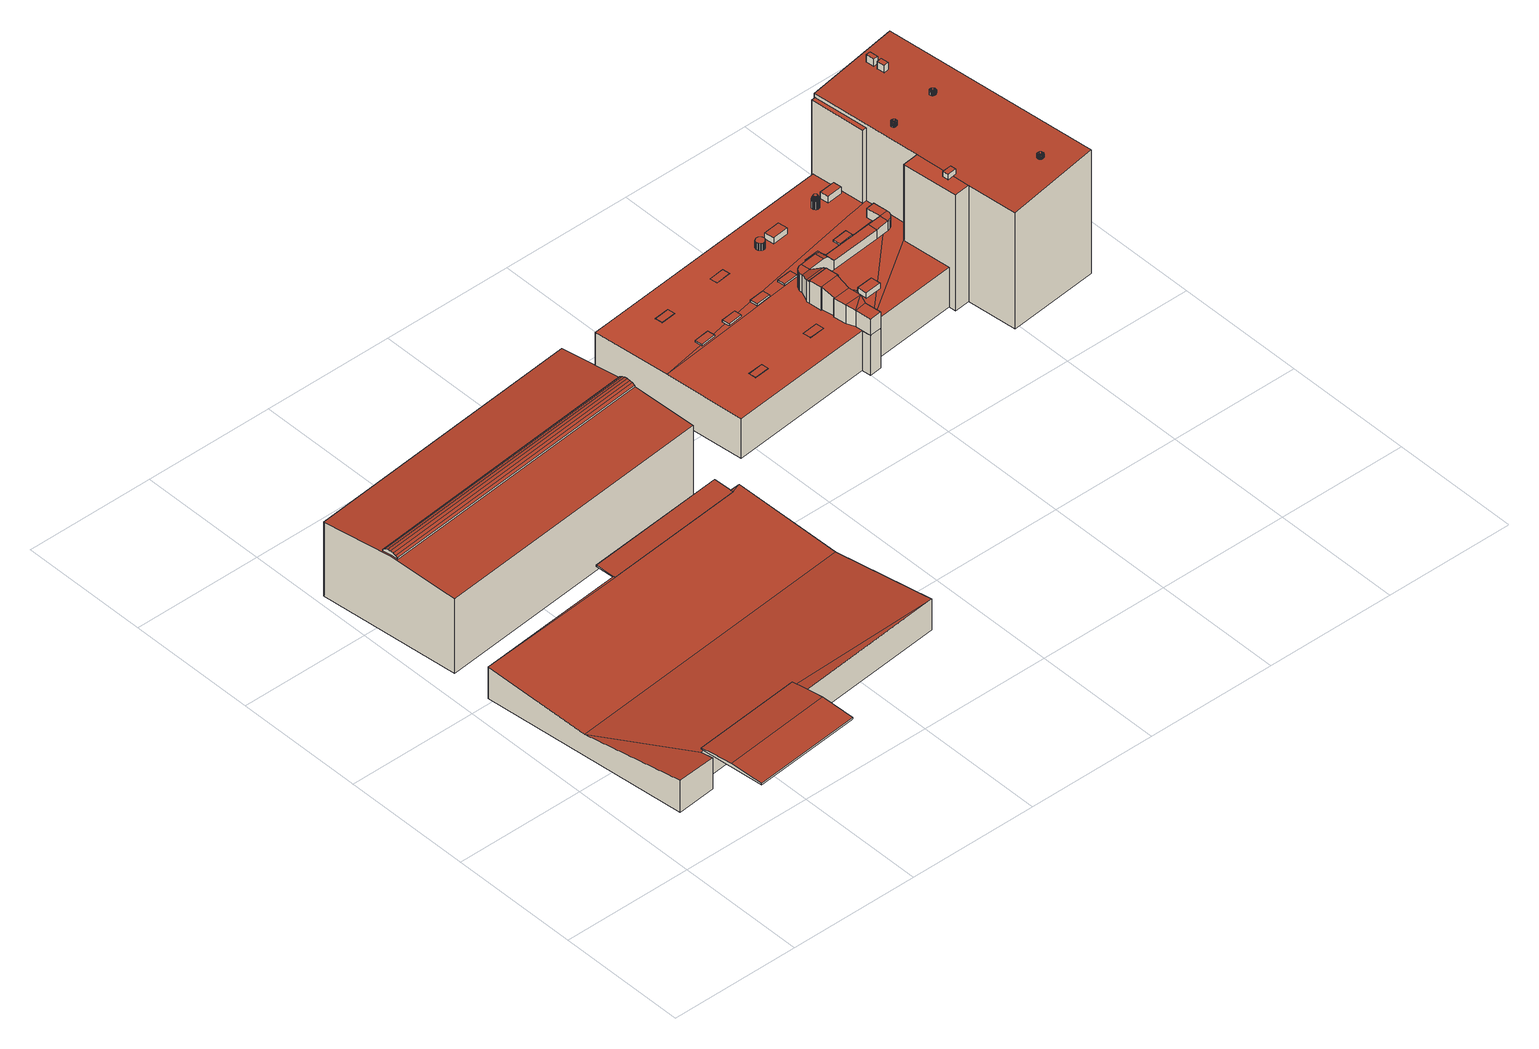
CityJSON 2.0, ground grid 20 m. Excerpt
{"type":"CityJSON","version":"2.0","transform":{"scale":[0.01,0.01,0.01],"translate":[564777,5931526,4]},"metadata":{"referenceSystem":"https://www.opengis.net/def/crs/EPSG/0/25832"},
"CityObjects":{
"building1":{"type":"Building","attributes":{"Grundfläche 2D":172.26,"Grundhöhe NN":10.98},"geometry":[{"type":"Solid","lod":"3","boundaries":[[[[0,1,2,3,4]],[[4,3,5,6,7,8]],[[9,10,2,1,0,11]],[[12,6,5,3,2,10]],[[13,7,6,12]],[[11,0,4,8,7,13]],[[11,13,12,10,9]]]],"semantics":{"surfaces":[{"type":"RoofSurface"},{"type":"WallSurface"},{"type":"GroundSurface"}],"values":[[0,0,1,1,1,1,2]]}}]},
"building2":{"type":"Building","attributes":{"Grundfläche 2D":1468.23,"Grundhöhe NN":5.47},"geometry":[{"type":"Solid","lod":"3","boundaries":[[[[14,15,16]],[[17,18,19,20]],[[19,21,22,23,20]],[[24,22,21]],[[25,26,15,14,20,23]],[[27,26,25]],[[28,14,16,29]],[[30,17,20,14,28]],[[31,18,17,30]],[[32,19,18,31]],[[33,21,19,32]],[[34,24,21,33]],[[35,22,24,34]],[[36,37,25,23,22,35]],[[38,27,25,37]],[[39,26,27,38]],[[40,15,26,39]],[[29,16,15,40]],[[34,33,32,31,30,28,29,40,39,38,37,36,35]]]],"semantics":{"surfaces":[{"type":"RoofSurface"},{"type":"WallSurface"},{"type":"GroundSurface"}],"values":[[0,0,0,0,0,0,1,1,1,1,1,1,1,1,1,1,1,1,2]]}}]},
"building3":{"type":"Building","attributes":{"Grundfläche 2D":978.78,"Grundhöhe NN":5.48},"geometry":[{"type":"Solid","lod":"3","boundaries":[[[[41,42,43,44]],[[45,46,42,41]],[[47,48,49,46,45]],[[50,51,52,48,47]],[[53,54,52,51]],[[55,56,54,53]],[[57,58,59,60,61,62,63,64,65,66]],[[64,63,67,68,69,70,71,72,58,57,73,74]],[[75,76,77,78]],[[44,61,60,59,58,72,55,53,51,50,47,45,41]],[[71,70,56,55,72]],[[56,70,69,68,67,63,62,43,42,46,49,48,52,54]],[[61,44,43,62]],[[79,76,75,80]],[[81,77,76,79]],[[82,78,77,81]],[[83,66,65,84]],[[85,73,57,66,83]],[[86,74,73,85]],[[75,78,82,84,65,64,74,86,80]],[[86,85,83,84,82,81,79,80]]]],"semantics":{"surfaces":[{"type":"RoofSurface"},{"type":"WallSurface"},{"type":"GroundSurface"}],"values":[[0,0,0,0,0,0,0,0,0,1,1,1,1,1,1,1,1,1,1,1,2]]}}]},
"building4":{"type":"Building","attributes":{"Grundfläche 2D":69.38,"Grundhöhe NN":10.48},"geometry":[{"type":"Solid","lod":"3","boundaries":[[[[87,88,16,15,26,27]],[[89,26,15,90]],[[91,92,87,27,26,89]],[[93,88,87,92]],[[90,15,16,88,93,94]],[[91,89,90,94,93,92]]]],"semantics":{"surfaces":[{"type":"RoofSurface"},{"type":"WallSurface"},{"type":"GroundSurface"}],"values":[[0,1,1,1,1,2]]}}]},
"building5":{"type":"Building","attributes":{"Grundfläche 2D":1500.88,"Grundhöhe NN":4.86},"children":["building5-1","building5-2","building5-3","building5-4","building5-5","building5-6","building5-7","building5-8","building5-9","building5-10","building5-11","building5-12","building5-13","building5-14","building5-15","building5-16","building5-17","building5-18","building5-19","building5-20","building5-21","building5-22","building5-23","building5-24","building5-25","building5-26","building5-27","building5-28","building5-29","building5-30","building5-31","building5-32","building5-33","building5-34","building5-35","building5-36","building5-37","building5-38","building5-39","building5-40","building5-41","building5-42"],"geometry":[{"type":"MultiSurface","lod":"3","boundaries":[[[95,96,97,98]],[[99,100,101,102,103,104,105,106,107,108,109,110,111,112,113],[114,115,116,117]],[[102,118,119]],[[106,105,104,103,102,119,120,107]],[[121,122,123,124,125,112,111,110,109,108,107,126]],[[127,112,125,124,123,122,121,128,129]],[[130,131,132,133,134,135,136,137,138]],[[132,131,130,139,140,133]],[[141,142,143,144]],[[145,146,147,148]],[[95,117,116,96]],[[97,115,114,98]],[[149,144,143,150]],[[128,121,141,144,149,151]],[[142,141,121,126]],[[152,100,99,153]],[[154,101,100,152]],[[155,102,101,154]],[[156,118,102,155]],[[157,127,129,128,151]],[[158,113,112,127,157]],[[153,99,113,158]],[[148,147,159,160,136,135,161,162]],[[163,137,136,160]],[[142,126,107,120,130,138,137,163,150,143]],[[139,130,120,119]],[[156,164,140,139,119,118]],[[165,133,140,164]],[[166,134,133,165]],[[161,135,134,166]],[[167,145,148,162]],[[168,146,145,167]],[[159,147,146,168]],[[162,161,166,165,164,156,155,154,152,153,158,157,151,149,150,163,160,159,168,167]]],"semantics":{"surfaces":[{"type":"RoofSurface"},{"type":"WallSurface"},{"type":"GroundSurface"}],"values":[0,0,0,0,0,0,0,0,0,0,1,1,1,1,1,1,1,1,1,1,1,1,1,1,1,1,1,1,1,1,1,1,1,2]}}]},
"building5-1":{"type":"BuildingInstallation","attributes":{"relationToConstruction":"outside"},"parents":["building5"],"geometry":[{"type":"MultiSurface","lod":"3","boundaries":[[[169,170,171,172]],[[169,173,174,170]],[[171,175,176,172]]],"semantics":{"surfaces":[{"type":"RoofSurface"},{"type":"WallSurface"}],"values":[0,1,1]}}]},
"building5-2":{"type":"BuildingInstallation","attributes":{"relationToConstruction":"outside"},"parents":["building5"],"geometry":[{"type":"MultiSurface","lod":"3","boundaries":[[[177,178,179,180]],[[181,177,180,182]],[[183,178,177,181]],[[184,179,178,183]],[[182,180,179,184]]],"semantics":{"surfaces":[{"type":"RoofSurface"},{"type":"WallSurface"}],"values":[0,1,1,1,1]}}]},
"building5-3":{"type":"BuildingInstallation","attributes":{"relationToConstruction":"outside"},"parents":["building5"],"geometry":[{"type":"MultiSurface","lod":"3","boundaries":[[[185,186,187,188,189,190,191,192,193,194,195,196,197,198,199,200,201,202,203,204,205,206,207,208,209]],[[210,194,193,211]],[[212,195,194,210]],[[213,196,195,212]],[[214,197,196,213]],[[215,198,197,214]],[[216,199,198,215]],[[217,200,199,216]],[[218,201,200,217]],[[219,202,201,218]],[[220,203,202,219]],[[221,204,203,220]],[[222,205,204,221]],[[223,206,205,222]],[[224,207,206,223]],[[225,208,207,224]],[[226,209,208,225]],[[227,185,209,226]],[[228,186,185,227]],[[229,187,186,228]],[[230,188,187,229]],[[231,189,188,230]],[[232,190,189,231]],[[233,191,190,232]],[[234,192,191,233]],[[211,193,192,234]]],"semantics":{"surfaces":[{"type":"RoofSurface"},{"type":"WallSurface"}],"values":[0,1,1,1,1,1,1,1,1,1,1,1,1,1,1,1,1,1,1,1,1,1,1,1,1,1]}}]},
"building5-4":{"type":"BuildingInstallation","attributes":{"relationToConstruction":"outside"},"parents":["building5"],"geometry":[{"type":"MultiSurface","lod":"3","boundaries":[[[235,236,237,238]],[[238,239,240,235]],[[236,241,242,237]]],"semantics":{"surfaces":[{"type":"RoofSurface"},{"type":"WallSurface"}],"values":[0,1,1]}}]},
"building5-5":{"type":"BuildingInstallation","attributes":{"relationToConstruction":"outside"},"parents":["building5"],"geometry":[{"type":"MultiSurface","lod":"3","boundaries":[[[243,244,245,246]],[[247,243,246,248]],[[249,244,243,247]],[[250,245,244,249]],[[248,246,245,250]]],"semantics":{"surfaces":[{"type":"RoofSurface"},{"type":"WallSurface"}],"values":[0,1,1,1,1]}}]},
"building5-6":{"type":"BuildingInstallation","attributes":{"relationToConstruction":"outside"},"parents":["building5"],"geometry":[{"type":"MultiSurface","lod":"3","boundaries":[[[251,252,253,254,255,256,257,258,259,260,261,262,263,264,265,266,267,268,269,270,271,272,273,274,275],[276,277,278,279,280,281,282,283,284,285,286,287,288,289,290,291,292,293,294,295,296,297,298,299,300]],[[301,257,256,302]],[[303,258,257,301]],[[304,259,258,303]],[[305,260,259,304]],[[306,261,260,305]],[[307,262,261,306]],[[308,263,262,307]],[[309,264,263,308]],[[310,265,264,309]],[[311,266,265,310]],[[312,267,266,311]],[[313,268,267,312]],[[314,269,268,313]],[[315,270,269,314]],[[316,271,270,315]],[[317,272,271,316]],[[318,273,272,317]],[[319,274,273,318]],[[320,275,274,319]],[[321,251,275,320]],[[322,252,251,321]],[[323,253,252,322]],[[324,254,253,323]],[[325,255,254,324]],[[302,256,255,325]]],"semantics":{"surfaces":[{"type":"RoofSurface"},{"type":"WallSurface"}],"values":[0,1,1,1,1,1,1,1,1,1,1,1,1,1,1,1,1,1,1,1,1,1,1,1,1,1]}}]},
"building5-7":{"type":"BuildingInstallation","attributes":{"relationToConstruction":"outside"},"parents":["building5"],"geometry":[{"type":"MultiSurface","lod":"3","boundaries":[[[326,327,328,329,330,331,332,333,334,335,336,337,338,339,340,341,342,343,344,345,346,347,348,349,350],[351,352,353,354,355,356,357,358,359,360,361,362,363,364,365,366,367,368,369,370,371,372,373,374,375]]],"semantics":{"surfaces":[{"type":"RoofSurface"}],"values":[0]}}]},
"building5-8":{"type":"BuildingInstallation","attributes":{"relationToConstruction":"outside"},"parents":["building5"],"geometry":[{"type":"MultiSurface","lod":"3","boundaries":[[[376,377,378,379,380,381,382,383,384,385,386,387,388,389,390,391,392,393,394,395,396,397,398,399,400]],[[370,387,386,371]],[[372,385,384,373]],[[371,386,385,372]],[[369,388,387,370]],[[368,389,388,369]],[[367,390,389,368]],[[366,391,390,367]],[[365,392,391,366]],[[364,393,392,365]],[[363,394,393,364]],[[362,395,394,363]],[[361,396,395,362]],[[360,397,396,361]],[[359,398,397,360]],[[358,399,398,359]],[[357,400,399,358]],[[356,376,400,357]],[[355,377,376,356]],[[354,378,377,355]],[[353,379,378,354]],[[352,380,379,353]],[[351,381,380,352]],[[375,382,381,351]],[[374,383,382,375]],[[373,384,383,374]]],"semantics":{"surfaces":[{"type":"RoofSurface"},{"type":"WallSurface"}],"values":[0,1,1,1,1,1,1,1,1,1,1,1,1,1,1,1,1,1,1,1,1,1,1,1,1,1]}}]},
"building5-9":{"type":"BuildingInstallation","attributes":{"relationToConstruction":"outside"},"parents":["building5"],"geometry":[{"type":"MultiSurface","lod":"3","boundaries":[[[401,402,403,404,405,406,407,408,409,410,411,412,413,414,415,416,417,418,419,420,421,422,423,424,425]],[[426,408,407,427]],[[428,409,408,426]],[[429,410,409,428]],[[430,411,410,429]],[[431,412,411,430]],[[432,413,412,431]],[[433,414,413,432]],[[434,415,414,433]],[[435,416,415,434]],[[416,435,436]],[[437,417,416,436]],[[438,418,417,437]],[[439,419,418,438]],[[440,420,419,439]],[[441,421,420,440]],[[442,422,421,441]],[[443,423,422,442]],[[444,424,423,443]],[[445,425,424,444]],[[446,401,425,445]],[[447,402,401,446]],[[448,403,402,447]],[[449,404,403,448]],[[450,405,404,449]],[[451,406,405,450]],[[427,407,406,451]]],"semantics":{"surfaces":[{"type":"RoofSurface"},{"type":"WallSurface"}],"values":[0,1,1,1,1,1,1,1,1,1,1,1,1,1,1,1,1,1,1,1,1,1,1,1,1,1,1]}}]},
"building5-10":{"type":"BuildingInstallation","attributes":{"relationToConstruction":"outside"},"parents":["building5"],"geometry":[{"type":"MultiSurface","lod":"3","boundaries":[[[452,453,454,455]],[[456,452,455,457]],[[458,453,452,456]],[[459,454,453,458]],[[457,455,454,459]]],"semantics":{"surfaces":[{"type":"RoofSurface"},{"type":"WallSurface"}],"values":[0,1,1,1,1]}}]},
"building5-11":{"type":"BuildingInstallation","attributes":{"relationToConstruction":"outside"},"parents":["building5"],"geometry":[{"type":"MultiSurface","lod":"3","boundaries":[[[460,461,462,463]],[[461,464,465,462]],[[465,132,466,463,462]],[[463,466,467,460]],[[467,131,464,461,460]]],"semantics":{"surfaces":[{"type":"RoofSurface"},{"type":"WallSurface"}],"values":[0,1,1,1,1]}}]},
"building5-12":{"type":"BuildingInstallation","attributes":{"relationToConstruction":"outside"},"parents":["building5"],"geometry":[{"type":"MultiSurface","lod":"3","boundaries":[[[468,469,470,471,472,473,474,475,476,477,478,479,480,481,482,483,484,485,486,487,488,489,490,491,492],[348,347,346,345,344,343,342,341,340,339,338,337,336,335,334,333,332,331,330,329,328,327,326,350,349]],[[493,476,475,494]],[[495,474,473,496]],[[494,475,474,495]],[[497,477,476,493]],[[498,478,477,497]],[[499,479,478,498]],[[500,480,479,499]],[[501,481,480,500]],[[502,482,481,501]],[[503,483,482,502]],[[504,484,483,503]],[[505,485,484,504]],[[506,486,485,505]],[[507,487,486,506]],[[508,488,487,507]],[[509,489,488,508]],[[510,490,489,509]],[[511,491,490,510]],[[512,492,491,511]],[[513,468,492,512]],[[514,469,468,513]],[[515,470,469,514]],[[516,471,470,515]],[[517,472,471,516]],[[496,473,472,517]]],"semantics":{"surfaces":[{"type":"RoofSurface"},{"type":"WallSurface"}],"values":[0,1,1,1,1,1,1,1,1,1,1,1,1,1,1,1,1,1,1,1,1,1,1,1,1,1]}}]},
"building5-13":{"type":"BuildingInstallation","attributes":{"relationToConstruction":"outside"},"parents":["building5"],"geometry":[{"type":"MultiSurface","lod":"3","boundaries":[[[518,519,520,521]],[[521,522,523,518]],[[518,523,524,519]],[[525,520,519,524]],[[522,521,520,525]]],"semantics":{"surfaces":[{"type":"RoofSurface"},{"type":"WallSurface"}],"values":[0,1,1,1,1]}}]},
"building5-14":{"type":"BuildingInstallation","attributes":{"relationToConstruction":"outside"},"parents":["building5"],"geometry":[{"type":"MultiSurface","lod":"3","boundaries":[[[526,527,528,529,530,531,532,533,534,535,536,537,538,539,540,541,542,543,544,545,546,547,548,549,550],[448,447,446,445,444,443,442,441,440,439,438,437,436,435,434,433,432,431,430,429,428,426,427,451,450,449]],[[551,529,528,552]],[[553,526,550,554]],[[555,527,526,553]],[[552,528,527,555]],[[556,530,529,551]],[[557,531,530,556]],[[558,532,531,557]],[[559,533,532,558]],[[560,534,533,559]],[[561,535,534,560]],[[562,536,535,561]],[[563,537,536,562]],[[564,538,537,563]],[[565,539,538,564]],[[566,540,539,565]],[[567,541,540,566]],[[568,542,541,567]],[[569,543,542,568]],[[570,544,543,569]],[[571,545,544,570]],[[572,546,545,571]],[[573,547,546,572]],[[574,548,547,573]],[[575,549,548,574]],[[554,550,549,575]]],"semantics":{"surfaces":[{"type":"RoofSurface"},{"type":"WallSurface"}],"values":[0,1,1,1,1,1,1,1,1,1,1,1,1,1,1,1,1,1,1,1,1,1,1,1,1,1]}}]},
"building5-15":{"type":"BuildingInstallation","attributes":{"relationToConstruction":"outside"},"parents":["building5"],"geometry":[{"type":"MultiSurface","lod":"3","boundaries":[[[576,577,578,579,580,581,582,583,584,585,586,587,588,589,590,591,592,593,594,595,596,597,598,599,600],[320,319,318,317,316,315,314,313,312,311,310,309,308,307,306,305,304,303,301,302,325,324,323,322,321]],[[601,583,582,602]],[[603,584,583,601]],[[604,585,584,603]],[[605,586,585,604]],[[606,587,586,605]],[[607,588,587,606]],[[608,589,588,607]],[[609,590,589,608]],[[610,591,590,609]],[[611,592,591,610]],[[612,593,592,611]],[[613,594,593,612]],[[614,595,594,613]],[[615,596,595,614]],[[616,597,596,615]],[[617,598,597,616]],[[618,599,598,617]],[[619,600,599,618]],[[620,576,600,619]],[[621,577,576,620]],[[622,578,577,621]],[[623,579,578,622]],[[624,580,579,623]],[[625,581,580,624]],[[602,582,581,625]]],"semantics":{"surfaces":[{"type":"RoofSurface"},{"type":"WallSurface"}],"values":[0,1,1,1,1,1,1,1,1,1,1,1,1,1,1,1,1,1,1,1,1,1,1,1,1,1]}}]},
"building5-16":{"type":"BuildingInstallation","attributes":{"relationToConstruction":"outside"},"parents":["building5"],"geometry":[{"type":"MultiSurface","lod":"3","boundaries":[[[626,627,628,629,630,631,632,633,634,635,636,637,638,639,640,641,642,643,644,645,646,647,648,649,650]],[[295,634,633,296]],[[294,635,634,295]],[[293,636,635,294]],[[292,637,636,293]],[[291,638,637,292]],[[290,639,638,291]],[[289,640,639,290]],[[288,641,640,289]],[[287,642,641,288]],[[286,643,642,287]],[[285,644,643,286]],[[284,645,644,285]],[[283,646,645,284]],[[282,647,646,283]],[[281,648,647,282]],[[280,649,648,281]],[[279,650,649,280]],[[278,626,650,279]],[[277,627,626,278]],[[276,628,627,277]],[[300,629,628,276]],[[299,630,629,300]],[[298,631,630,299]],[[297,632,631,298]],[[296,633,632,297]]],"semantics":{"surfaces":[{"type":"RoofSurface"},{"type":"WallSurface"}],"values":[0,1,1,1,1,1,1,1,1,1,1,1,1,1,1,1,1,1,1,1,1,1,1,1,1,1]}}]},
"building5-17":{"type":"BuildingInstallation","attributes":{"relationToConstruction":"outside"},"parents":["building5"],"geometry":[{"type":"MultiSurface","lod":"3","boundaries":[[[651,652,653,654,655,656,657,658,659,660,661,662,663,664,665,666,667,668,669,670,671,672,673,674,675],[571,570,569,568,567,566,565,564,563,562,561,560,559,558,557,556,551,552,555,553,554,575,574,573,572]],[[676,658,657,677]],[[678,655,654,679]],[[680,656,655,678]],[[677,657,656,680]],[[681,659,658,676]],[[682,660,659,681]],[[683,661,660,682]],[[684,662,661,683]],[[685,663,662,684]],[[686,664,663,685]],[[687,665,664,686]],[[688,666,665,687]],[[689,667,666,688]],[[690,668,667,689]],[[691,669,668,690]],[[692,670,669,691]],[[693,671,670,692]],[[694,672,671,693]],[[695,673,672,694]],[[696,674,673,695]],[[697,675,674,696]],[[698,651,675,697]],[[699,652,651,698]],[[700,653,652,699]],[[679,654,653,700]]],"semantics":{"surfaces":[{"type":"RoofSurface"},{"type":"WallSurface"}],"values":[0,1,1,1,1,1,1,1,1,1,1,1,1,1,1,1,1,1,1,1,1,1,1,1,1,1]}}]},
"building5-18":{"type":"BuildingInstallation","attributes":{"relationToConstruction":"outside"},"parents":["building5"],"geometry":[{"type":"MultiSurface","lod":"3","boundaries":[[[701,702,703,704,705,706,238,237,707]],[[707,708,709,701]],[[701,709,710,702]],[[702,710,711,703]],[[703,711,712,704]],[[704,712,713,705]],[[705,713,714,706]],[[706,714,239,238]]],"semantics":{"surfaces":[{"type":"RoofSurface"},{"type":"WallSurface"}],"values":[0,1,1,1,1,1,1,1]}}]},
"building5-19":{"type":"BuildingInstallation","attributes":{"relationToConstruction":"outside"},"parents":["building5"],"geometry":[{"type":"MultiSurface","lod":"3","boundaries":[[[715,716,717,718]],[[719,715,718,720]],[[721,716,715,719]],[[722,717,716,721]],[[720,718,717,722]]],"semantics":{"surfaces":[{"type":"RoofSurface"},{"type":"WallSurface"}],"values":[0,1,1,1,1]}}]},
"building5-20":{"type":"BuildingInstallation","attributes":{"relationToConstruction":"outside"},"parents":["building5"],"geometry":[{"type":"MultiSurface","lod":"3","boundaries":[[[723,724,725,726]],[[727,723,726,728]],[[729,724,723,727]],[[730,725,724,729]],[[728,726,725,730]]],"semantics":{"surfaces":[{"type":"RoofSurface"},{"type":"WallSurface"}],"values":[0,1,1,1,1]}}]},
"building5-21":{"type":"BuildingInstallation","attributes":{"relationToConstruction":"outside"},"parents":["building5"],"geometry":[{"type":"MultiSurface","lod":"3","boundaries":[[[731,236,235,732]],[[731,733,241,236]],[[235,240,734,732]]],"semantics":{"surfaces":[{"type":"RoofSurface"},{"type":"WallSurface"}],"values":[0,1,1]}}]},
"building5-22":{"type":"BuildingInstallation","attributes":{"relationToConstruction":"outside"},"parents":["building5"],"geometry":[{"type":"MultiSurface","lod":"3","boundaries":[[[735,736,737,738]],[[739,125,740,737,736]],[[737,740,741,738]],[[124,742,735,738,741]],[[735,742,739,736]]],"semantics":{"surfaces":[{"type":"RoofSurface"},{"type":"WallSurface"}],"values":[0,1,1,1,1]}}]},
"building5-23":{"type":"BuildingInstallation","attributes":{"relationToConstruction":"outside"},"parents":["building5"],"geometry":[{"type":"MultiSurface","lod":"3","boundaries":[[[743,744,745,746,747,748,749,750,751,752,753,754,755,756,757,758,759,760,761,762,763,764,765,766,767],[229,228,227,226,225,224,223,222,221,220,219,218,217,216,215,214,213,212,210,211,234,233,232,231,230]],[[768,749,748,769]],[[770,750,749,768]],[[771,751,750,770]],[[772,752,751,771]],[[773,743,767,774]],[[744,743,773,775]],[[776,745,744,775]],[[777,753,752,772]],[[778,754,753,777]],[[779,755,754,778]],[[780,756,755,779]],[[781,757,756,780]],[[782,758,757,781]],[[783,759,758,782]],[[784,760,759,783]],[[785,761,760,784]],[[786,762,761,785]],[[787,763,762,786]],[[788,764,763,787]],[[789,765,764,788]],[[790,766,765,789]],[[774,767,766,790]],[[791,746,745,776]],[[792,747,746,791]],[[769,748,747,792]]],"semantics":{"surfaces":[{"type":"RoofSurface"},{"type":"WallSurface"}],"values":[0,1,1,1,1,1,1,1,1,1,1,1,1,1,1,1,1,1,1,1,1,1,1,1,1,1]}}]},
"building5-24":{"type":"BuildingInstallation","attributes":{"relationToConstruction":"outside"},"parents":["building5"],"geometry":[{"type":"MultiSurface","lod":"3","boundaries":[[[793,794,795]],[[793,795,796]],[[797,796,795,169,172]],[[798,795,794,799]],[[795,798,173,169]],[[172,176,800,797]],[[797,800,801,796]],[[796,801,802,793]]],"semantics":{"surfaces":[{"type":"RoofSurface"},{"type":"WallSurface"}],"values":[0,0,0,1,1,1,1,1]}}]},
"building5-25":{"type":"BuildingInstallation","attributes":{"relationToConstruction":"outside"},"parents":["building5"],"geometry":[{"type":"MultiSurface","lod":"3","boundaries":[[[803,804,805,806]],[[807,803,806,808]],[[809,804,803,807]],[[810,805,804,809]],[[808,806,805,810]]],"semantics":{"surfaces":[{"type":"RoofSurface"},{"type":"WallSurface"}],"values":[0,1,1,1,1]}}]},
"building5-26":{"type":"BuildingInstallation","attributes":{"relationToConstruction":"outside"},"parents":["building5"],"geometry":[{"type":"MultiSurface","lod":"3","boundaries":[[[811,812,813,814,815,816,817,818,819,820,821,822,823,824,825,826,827,828,829,830,831,832,833,834,835],[836,837,838,839,840,841,842,843,844,845,846,847,848,849,850,851,852,853,854,855,856,857,858,859,860]],[[861,818,817,862]],[[863,819,818,861]],[[864,820,819,863]],[[865,821,820,864]],[[866,822,821,865]],[[867,823,822,866]],[[868,824,823,867]],[[869,825,824,868]],[[870,826,825,869]],[[871,827,826,870]],[[872,828,827,871]],[[873,829,828,872]],[[874,830,829,873]],[[875,831,830,874]],[[876,832,831,875]],[[877,833,832,876]],[[878,834,833,877]],[[879,835,834,878]],[[880,811,835,879]],[[881,812,811,880]],[[882,813,812,881]],[[883,814,813,882]],[[884,815,814,883]],[[885,816,815,884]],[[862,817,816,885]]],"semantics":{"surfaces":[{"type":"RoofSurface"},{"type":"WallSurface"}],"values":[0,1,1,1,1,1,1,1,1,1,1,1,1,1,1,1,1,1,1,1,1,1,1,1,1,1]}}]},
"building5-27":{"type":"BuildingInstallation","attributes":{"relationToConstruction":"outside"},"parents":["building5"],"geometry":[{"type":"MultiSurface","lod":"3","boundaries":[[[886,887,888,889,890,891]],[[888,892,111,893,890,889]],[[890,893,894,891]],[[891,894,110,895,887,886]],[[887,895,892,888]]],"semantics":{"surfaces":[{"type":"RoofSurface"},{"type":"WallSurface"}],"values":[0,1,1,1,1]}}]},
"building5-28":{"type":"BuildingInstallation","attributes":{"relationToConstruction":"outside"},"parents":["building5"],"geometry":[{"type":"MultiSurface","lod":"3","boundaries":[[[896,897,898,899,900,901,902,903,904,905,906,907,908,909,910,911,912,913,914,915,916,917,918,919,920]],[[921,901,900,922]],[[923,899,898,924]],[[922,900,899,923]],[[925,902,901,921]],[[926,903,902,925]],[[927,904,903,926]],[[928,905,904,927]],[[929,906,905,928]],[[930,907,906,929]],[[931,908,907,930]],[[932,909,908,931]],[[933,910,909,932]],[[934,911,910,933]],[[935,912,911,934]],[[936,913,912,935]],[[937,914,913,936]],[[938,915,914,937]],[[939,916,915,938]],[[940,917,916,939]],[[941,918,917,940]],[[942,919,918,941]],[[943,920,919,942]],[[944,896,920,943]],[[945,897,896,944]],[[924,898,897,945]]],"semantics":{"surfaces":[{"type":"RoofSurface"},{"type":"WallSurface"}],"values":[0,1,1,1,1,1,1,1,1,1,1,1,1,1,1,1,1,1,1,1,1,1,1,1,1,1]}}]},
"building5-29":{"type":"BuildingInstallation","attributes":{"relationToConstruction":"outside"},"parents":["building5"],"geometry":[{"type":"MultiSurface","lod":"3","boundaries":[[[946,947,948,949,950,951,952,953,954,955]],[[954,956,957,955]],[[955,957,958,946]],[[946,958,959,947]],[[947,959,960,948]],[[948,960,961,949]],[[949,961,962,950]],[[950,962,963,951]],[[951,963,964,952]]],"semantics":{"surfaces":[{"type":"RoofSurface"},{"type":"WallSurface"}],"values":[0,1,1,1,1,1,1,1,1]}}]},
"building5-30":{"type":"BuildingInstallation","attributes":{"relationToConstruction":"outside"},"parents":["building5"],"geometry":[{"type":"MultiSurface","lod":"3","boundaries":[[[965,966,953,952]],[[953,966,967,109,968]],[[106,108,969,965,952,964]],[[965,969,967,966]]],"semantics":{"surfaces":[{"type":"RoofSurface"},{"type":"WallSurface"}],"values":[0,1,1,1]}}]},
"building5-31":{"type":"BuildingInstallation","attributes":{"relationToConstruction":"outside"},"parents":["building5"],"geometry":[{"type":"MultiSurface","lod":"3","boundaries":[[[97,96,954,953]],[[105,956,954,96,116]],[[953,968,115,97]]],"semantics":{"surfaces":[{"type":"RoofSurface"},{"type":"WallSurface"}],"values":[0,1,1]}}]},
"building5-32":{"type":"BuildingInstallation","attributes":{"relationToConstruction":"outside"},"parents":["building5"],"geometry":[{"type":"MultiSurface","lod":"3","boundaries":[[[970,971,972,973]],[[974,970,973,975]],[[976,971,970,974]],[[977,972,971,976]],[[975,973,972,977]]],"semantics":{"surfaces":[{"type":"RoofSurface"},{"type":"WallSurface"}],"values":[0,1,1,1,1]}}]},
"building5-33":{"type":"BuildingInstallation","attributes":{"relationToConstruction":"outside"},"parents":["building5"],"geometry":[{"type":"MultiSurface","lod":"3","boundaries":[[[978,979,980,981]],[[982,103,983,980,979]],[[104,984,981,980,983]],[[981,984,985,978]],[[978,985,982,979]]],"semantics":{"surfaces":[{"type":"RoofSurface"},{"type":"WallSurface"}],"values":[0,1,1,1,1]}}]},
"building5-34":{"type":"BuildingInstallation","attributes":{"relationToConstruction":"outside"},"parents":["building5"],"geometry":[{"type":"MultiSurface","lod":"3","boundaries":[[[986,987,988,989]],[[988,987,990,123,991]],[[988,991,992,989]],[[992,122,993,986,989]],[[986,993,990,987]]],"semantics":{"surfaces":[{"type":"RoofSurface"},{"type":"WallSurface"}],"values":[0,1,1,1,1]}}]},
"building5-35":{"type":"BuildingInstallation","attributes":{"relationToConstruction":"outside"},"parents":["building5"],"geometry":[{"type":"MultiSurface","lod":"3","boundaries":[[[994,995,996,997]],[[998,994,997,999]],[[1000,995,994,998]],[[1001,996,995,1000]],[[999,997,996,1001]]],"semantics":{"surfaces":[{"type":"RoofSurface"},{"type":"WallSurface"}],"values":[0,1,1,1,1]}}]},
"building5-36":{"type":"BuildingInstallation","attributes":{"relationToConstruction":"outside"},"parents":["building5"],"geometry":[{"type":"MultiSurface","lod":"3","boundaries":[[[1002,1003,1004,1005]],[[1006,1002,1005,1007]],[[1008,1003,1002,1006]],[[1009,1004,1003,1008]],[[1007,1005,1004,1009]]],"semantics":{"surfaces":[{"type":"RoofSurface"},{"type":"WallSurface"}],"values":[0,1,1,1,1]}}]},
"building5-37":{"type":"BuildingInstallation","attributes":{"relationToConstruction":"outside"},"parents":["building5"],"geometry":[{"type":"MultiSurface","lod":"3","boundaries":[[[237,1010,1011,707]],[[1012,1013,1011,1010]],[[95,98,1013,1012]],[[1012,1010,237,242,117,95]],[[1011,1013,98,114,708,707]]],"semantics":{"surfaces":[{"type":"RoofSurface"},{"type":"WallSurface"}],"values":[0,0,0,1,1]}}]},
"building5-38":{"type":"BuildingInstallation","attributes":{"relationToConstruction":"outside"},"parents":["building5"],"geometry":[{"type":"MultiSurface","lod":"3","boundaries":[[[1014,1015,1016,1017,1018,1019,1020,1021,1022,1023,1024,1025,1026,1027,1028,1029,1030,1031,1032,1033,1034,1035,1036,1037,1038,1039,1040]],[[1027,1041,1042,1028]],[[1025,1043,1044,1026]],[[1026,1044,1041,1027]],[[1028,1042,1045,1029]],[[1029,1045,1046,1030]],[[1030,1046,1047,1031]],[[1031,1047,1048,1032]],[[1032,1048,1049,1033]],[[1033,1049,1050,1034]],[[1034,1050,1051,1035]],[[1035,1051,1052,1036]],[[1036,1052,1053,1037]],[[1037,1053,1054,1055,1039,1038]],[[1039,1055,1056,1040]],[[1040,1056,1057,1014]],[[1015,1058,1059,1016]],[[1014,1057,1058]],[[1014,1058,1015]],[[1016,1059,1060,1017]],[[1017,1060,1061,1018]],[[1018,1061,1062,1019]],[[1019,1062,1063,1020]],[[1020,1063,1064,1021]],[[1021,1064,1065,1022]],[[1022,1065,1066,1023]],[[1023,1066,1067,1024]],[[1024,1067,1043,1025]]],"semantics":{"surfaces":[{"type":"RoofSurface"},{"type":"WallSurface"}],"values":[0,1,1,1,1,1,1,1,1,1,1,1,1,1,1,1,1,1,1,1,1,1,1,1,1,1,1,1]}}]},
"building5-39":{"type":"BuildingInstallation","attributes":{"relationToConstruction":"outside"},"parents":["building5"],"geometry":[{"type":"MultiSurface","lod":"3","boundaries":[[[1068,1069,1070,1071,1072,1073,1074,1075,1076,1077,1078,1079,1080,1081,1082,1083,1084,1085,1086,1087,1088,1089,1090,1091,1092],[784,783,782,781,780,779,778,777,772,771,770,768,769,792,791,776,775,773,774,790,789,788,787,786,785]],[[853,1080,1079,854]],[[852,1081,1080,853]],[[851,1082,1081,852]],[[850,1083,1082,851]],[[849,1084,1083,850]],[[848,1085,1084,849]],[[847,1086,1085,848]],[[846,1087,1086,847]],[[845,1088,1087,846]],[[844,1089,1088,845]],[[843,1090,1089,844]],[[842,1091,1090,843]],[[841,1092,1091,842]],[[840,1068,1092,841]],[[839,1069,1068,840]],[[838,1070,1069,839]],[[837,1071,1070,838]],[[836,1072,1071,837]],[[860,1073,1072,836]],[[859,1074,1073,860]],[[858,1075,1074,859]],[[857,1076,1075,858]],[[856,1077,1076,857]],[[855,1078,1077,856]],[[854,1079,1078,855]]],"semantics":{"surfaces":[{"type":"RoofSurface"},{"type":"WallSurface"}],"values":[0,1,1,1,1,1,1,1,1,1,1,1,1,1,1,1,1,1,1,1,1,1,1,1,1,1]}}]},
"building5-40":{"type":"BuildingInstallation","attributes":{"relationToConstruction":"outside"},"parents":["building5"],"geometry":[{"type":"MultiSurface","lod":"3","boundaries":[[[1093,1094,171,170,1095,1096]],[[174,1097,1095,170]],[[1097,733,731,1096,1095]],[[1096,731,732,1093]],[[734,1098,1094,1093,732]],[[1094,1098,175,171]]],"semantics":{"surfaces":[{"type":"RoofSurface"},{"type":"WallSurface"}],"values":[0,1,1,1,1,1]}}]},
"building5-41":{"type":"BuildingInstallation","attributes":{"relationToConstruction":"outside"},"parents":["building5"],"geometry":[{"type":"MultiSurface","lod":"3","boundaries":[[[1099,1100,1101,1102]],[[1103,1099,1102,1104]],[[1105,1100,1099,1103]],[[1106,1101,1100,1105]],[[1104,1102,1101,1106]]],"semantics":{"surfaces":[{"type":"RoofSurface"},{"type":"WallSurface"}],"values":[0,1,1,1,1]}}]},
"building5-42":{"type":"BuildingInstallation","attributes":{"relationToConstruction":"outside"},"parents":["building5"],"geometry":[{"type":"MultiSurface","lod":"3","boundaries":[[[793,1107,1108,794]],[[1107,100,101,1108]],[[794,1108,101,102,799]],[[1107,793,802,99,100]]],"semantics":{"surfaces":[{"type":"RoofSurface"},{"type":"WallSurface"}],"values":[0,1,1,1]}}]}
},
"vertices":[
[1304,49,718],[2963,217,718],[2989,220,718],[2938,729,763],[1253,548,763],[2905,1046,735],[2887,1232,718],[1201,1061,718],[1220,872,735],[2963,217,698],[2989,220,698],[1304,49,698],[2887,1232,698],[1201,1061,698],
[298,4024,670],[2615,4229,668],[2612,4257,670],[627,812,670],[1220,872,662],[1201,1061,640],[463,2413,497],[2887,1232,640],[5271,1285,662],[5109,2891,497],[2905,1046,662],[4944,4505,670],[4799,4449,668],[4795,4490,670],[298,4024,147],[2612,4257,147],[627,812,147],[1220,872,147],[1201,1061,147],[2887,1232,147],[2905,1046,147],[5271,1285,147],[5109,2891,147],[4944,4505,147],[4795,4490,147],[4799,4449,147],[2615,4229,147],
[204,5839,1500],[4596,6296,1500],[4592,6334,1475],[200,5877,1475],[208,5797,1515],[4600,6253,1515],[213,5752,1520],[4604,6208,1520],[4603,6217,1519],[214,5736,1518],[217,5707,1515],[4609,6163,1515],[222,5664,1500],[4613,6122,1500],[226,5626,1475],[4616,6084,1475],[196,5734,1460],[214,5736,1460],[213,5752,1459],[204,5839,1452],[200,5877,1449],[4592,6334,1451],[4603,6217,1460],[4610,6218,1460],[4496,7304,1374],[81,6842,1374],[4604,6208,1460],[4609,6163,1456],[4613,6122,1453],[4616,6084,1450],[659,5671,1452],[226,5626,1452],[309,4656,1374],[4725,5117,1374],[4562,6671,590],[4704,6686,590],[4685,6869,590],[4543,6855,590],[4704,6686,148],[4562,6671,148],[4685,6869,148],[4543,6855,148],[81,6842,148],[4496,7304,148],[309,4656,148],[4725,5117,148],
[4767,4765,688],[2582,4541,688],[4799,4449,648],[2615,4229,648],[4795,4490,650],[4767,4765,668],[2582,4541,668],[2612,4257,650],
[8501,6675,902],[9281,6751,902],[9267,6893,902],[8487,6817,902],[7989,5581,741],[8003,5445,741],[8189,5464,741],[8174,5600,741],[8614,6020,744],[8681,6084,744],[9393,6762,750],[9615,6974,751],[9714,7069,752],[9606,7056,752],[9474,7040,752],[9095,6995,752],[8861,6967,752],[5615,6581,752],[5743,5348,741],[8487,6817,751],[9267,6893,751],[9281,6751,750],[8501,6675,750],[9601,5748,741],[9522,6507,741],[9770,6533,741],[9617,7377,741],[7033,6863,748],[6802,6817,749],[6533,6764,749],[6301,6718,750],[9682,7384,741],[5490,7788,741],[9531,8207,741],[5750,7815,741],[9770,6533,2001],[9819,6017,2001],[9828,5927,2001],[9853,5664,2001],[9933,4891,2001],[11344,5037,2124],[10995,8401,2124],[9591,8255,2001],[9593,8239,2001],[9522,6507,2001],[9612,5639,2001],[9617,7377,1944],[9682,7384,1944],[9593,8239,1944],[9528,8233,1944],[11343,5779,1993],[11277,6415,1993],[11202,6407,2023],[11268,5771,2023],[9528,8233,85],[9593,8239,85],[9531,8207,85],[8003,5445,85],[7989,5581,85],[8189,5464,85],[8174,5600,85],[9601,5748,85],[5490,7788,85],[5743,5348,85],[11202,6407,85],[10995,8401,85],[11344,5037,85],[11268,5771,85],[9591,8255,85],[9612,5639,85],[9853,5664,85],[9933,4891,85],[11343,5779,85],[11277,6415,85],
[8171,6042,1048],[8165,6241,1123],[7876,6210,1123],[7915,6013,1048],[8171,6042,745],[8165,6241,746],[7876,6210,746],[7915,6013,745],
[8346,6910,778],[8579,6936,778],[8566,7051,778],[8333,7025,778],[8346,6910,752],[8333,7025,748],[8579,6936,752],[8566,7051,748],
[9156,7715,936],[9156,7722,936],[9155,7728,936],[9152,7734,936],[9147,7739,936],[9142,7742,936],[9136,7745,936],[9129,7745,936],[9123,7744,936],[9117,7742,936],[9112,7738,936],[9108,7732,936],[9105,7727,936],[9104,7720,936],[9105,7714,936],[9107,7707,936],[9111,7702,936],[9115,7698,936],[9121,7695,936],[9128,7693,936],[9134,7694,936],[9140,7695,936],[9146,7699,936],[9151,7703,936],[9154,7709,936],[9117,7742,921],[9123,7744,921],[9112,7738,921],[9108,7732,921],[9105,7727,921],[9104,7720,921],[9105,7714,921],[9107,7707,921],[9111,7702,921],[9115,7698,921],[9121,7695,921],[9128,7693,921],[9134,7694,921],[9140,7695,921],[9146,7699,921],[9151,7703,921],[9154,7709,921],[9156,7715,921],[9156,7722,921],[9155,7728,921],[9152,7734,921],[9147,7739,921],[9142,7742,921],[9136,7745,921],[9129,7745,921],
[7836,6445,1108],[8153,6479,1108],[8048,6631,1041],[7908,6616,1041],[7908,6616,750],[7836,6445,748],[8153,6479,748],[8048,6631,750],
[7324,6803,778],[7558,6829,778],[7545,6944,778],[7312,6918,778],[7324,6803,751],[7312,6918,747],[7558,6829,751],[7545,6944,747],
[10841,5417,2143],[10835,5423,2143],[10829,5427,2143],[10821,5430,2143],[10813,5430,2143],[10805,5429,2143],[10797,5426,2143],[10791,5420,2143],[10786,5414,2143],[10783,5406,2143],[10782,5398,2143],[10783,5390,2143],[10786,5383,2143],[10791,5376,2143],[10797,5371,2143],[10804,5367,2143],[10812,5366,2143],[10820,5366,2143],[10828,5369,2143],[10835,5373,2143],[10841,5379,2143],[10845,5386,2143],[10847,5394,2143],[10847,5402,2143],[10845,5410,2143],[10829,5408,2143],[10831,5404,2143],[10832,5400,2143],[10832,5396,2143],[10831,5391,2143],[10829,5387,2143],[10826,5384,2143],[10822,5382,2143],[10818,5381,2143],[10813,5380,2143],[10809,5381,2143],[10805,5383,2143],[10801,5386,2143],[10799,5390,2143],[10797,5394,2143],[10797,5398,2143],[10797,5403,2143],[10799,5407,2143],[10802,5410,2143],[10805,5413,2143],[10809,5415,2143],[10814,5416,2143],[10818,5415,2143],[10822,5414,2143],[10826,5412,2143],[10797,5426,2132],[10805,5429,2132],[10791,5420,2132],[10786,5414,2132],[10783,5406,2132],[10782,5398,2132],[10783,5390,2132],[10786,5383,2132],[10791,5376,2132],[10797,5371,2132],[10804,5367,2132],[10812,5366,2132],[10820,5366,2132],[10828,5369,2132],[10835,5373,2132],[10841,5379,2132],[10845,5386,2132],[10847,5394,2132],[10847,5402,2132],[10845,5410,2132],[10841,5417,2132],[10835,5423,2132],[10829,5427,2132],[10821,5430,2132],[10813,5430,2132],
[9937,7149,2083],[9931,7154,2083],[9924,7157,2083],[9916,7159,2083],[9908,7158,2083],[9901,7156,2083],[9894,7151,2083],[9889,7145,2083],[9885,7138,2083],[9883,7130,2083],[9883,7122,2083],[9885,7115,2083],[9889,7108,2083],[9895,7102,2083],[9902,7098,2083],[9909,7096,2083],[9917,7096,2083],[9925,7097,2083],[9932,7101,2083],[9938,7106,2083],[9943,7112,2083],[9946,7120,2083],[9946,7128,2083],[9945,7136,2083],[9942,7143,2083],[9931,7136,2083],[9933,7132,2083],[9933,7128,2083],[9933,7123,2083],[9931,7118,2083],[9928,7115,2083],[9925,7112,2083],[9921,7110,2083],[9916,7108,2083],[9912,7109,2083],[9907,7110,2083],[9903,7112,2083],[9900,7116,2083],[9897,7120,2083],[9896,7124,2083],[9896,7129,2083],[9897,7134,2083],[9899,7138,2083],[9902,7141,2083],[9906,7144,2083],[9911,7145,2083],[9915,7146,2083],[9920,7145,2083],[9924,7143,2083],[9928,7140,2083],
[9928,7115,2102],[9931,7118,2102],[9933,7123,2102],[9933,7128,2102],[9933,7132,2102],[9931,7136,2102],[9928,7140,2102],[9924,7143,2102],[9920,7145,2102],[9915,7146,2102],[9911,7145,2102],[9906,7144,2102],[9902,7141,2102],[9899,7138,2102],[9897,7134,2102],[9896,7129,2102],[9896,7124,2102],[9897,7120,2102],[9900,7116,2102],[9903,7112,2102],[9907,7110,2102],[9912,7109,2102],[9916,7108,2102],[9921,7110,2102],[9925,7112,2102],
[10649,7204,2154],[10647,7209,2154],[10644,7212,2154],[10640,7215,2154],[10635,7217,2154],[10631,7217,2154],[10626,7216,2154],[10622,7215,2154],[10618,7212,2154],[10615,7208,2154],[10613,7204,2154],[10612,7199,2154],[10613,7195,2154],[10614,7190,2154],[10617,7186,2154],[10620,7183,2154],[10624,7181,2154],[10629,7180,2154],[10634,7180,2154],[10638,7181,2154],[10642,7184,2154],[10646,7187,2154],[10648,7191,2154],[10649,7195,2154],[10650,7200,2154],[10622,7215,2143],[10626,7216,2143],[10618,7212,2143],[10615,7208,2143],[10613,7204,2143],[10612,7199,2143],[10613,7195,2143],[10614,7190,2143],[10617,7186,2143],[10620,7184,2143],[10620,7183,2143],[10624,7181,2143],[10629,7180,2143],[10634,7180,2143],[10638,7181,2143],[10642,7184,2143],[10646,7187,2143],[10648,7191,2143],[10649,7195,2143],[10650,7200,2143],[10649,7204,2143],[10647,7209,2143],[10644,7212,2143],[10640,7215,2143],[10635,7217,2143],[10631,7217,2143],
[10525,7908,2196],[10511,8026,2196],[10436,8016,2196],[10450,7899,2196],[10525,7908,2079],[10450,7899,2072],[10511,8026,2079],[10436,8016,2072],
[9866,6022,2087],[9724,6007,2087],[9733,5917,2087],[9876,5932,2087],[9724,6007,2001],[9733,5917,2001],[9876,5932,2005],[9866,6022,2005],
[9956,7128,2083],[9955,7138,2083],[9951,7148,2083],[9945,7156,2083],[9936,7163,2083],[9927,7167,2083],[9916,7169,2083],[9906,7168,2083],[9896,7165,2083],[9887,7159,2083],[9880,7151,2083],[9876,7142,2083],[9873,7131,2083],[9873,7121,2083],[9876,7111,2083],[9881,7102,2083],[9889,7094,2083],[9898,7089,2083],[9908,7086,2083],[9918,7085,2083],[9928,7088,2083],[9938,7092,2083],[9946,7099,2083],[9952,7108,2083],[9955,7117,2083],[9896,7165,2018],[9906,7168,2018],[9916,7169,2019],[9927,7167,2020],[9887,7159,2017],[9880,7151,2016],[9876,7142,2016],[9873,7131,2015],[9873,7121,2015],[9876,7111,2015],[9881,7102,2016],[9889,7094,2016],[9898,7089,2017],[9908,7086,2018],[9918,7085,2019],[9928,7088,2020],[9938,7092,2021],[9946,7099,2021],[9952,7108,2022],[9955,7117,2022],[9956,7128,2022],[9955,7138,2022],[9951,7148,2022],[9945,7156,2022],[9936,7163,2021],
[10503,8086,2196],[10489,8210,2196],[10420,8203,2196],[10433,8079,2196],[10433,8079,2073],[10503,8086,2079],[10489,8210,2079],[10420,8203,2072],
[10638,7228,2143],[10631,7229,2143],[10623,7228,2143],[10616,7225,2143],[10610,7221,2143],[10605,7215,2143],[10602,7208,2143],[10600,7200,2143],[10601,7192,2143],[10603,7185,2143],[10608,7179,2143],[10613,7173,2143],[10620,7170,2143],[10628,7168,2143],[10635,7168,2143],[10643,7170,2143],[10649,7174,2143],[10655,7179,2143],[10659,7186,2143],[10661,7193,2143],[10662,7201,2143],[10660,7208,2143],[10657,7215,2143],[10652,7221,2143],[10645,7226,2143],[10616,7225,2132],[10623,7228,2132],[10638,7228,2132],[10645,7226,2132],[10631,7229,2132],[10610,7221,2132],[10605,7215,2132],[10602,7208,2132],[10600,7200,2132],[10601,7192,2132],[10603,7185,2132],[10608,7179,2132],[10613,7173,2132],[10620,7170,2132],[10628,7168,2132],[10635,7168,2132],[10643,7170,2132],[10649,7174,2132],[10655,7179,2132],[10659,7186,2132],[10661,7193,2132],[10662,7201,2132],[10660,7208,2132],[10657,7215,2132],[10652,7221,2132],
[10857,5415,2132],[10852,5425,2132],[10844,5433,2132],[10834,5439,2132],[10823,5443,2132],[10812,5444,2132],[10801,5442,2132],[10790,5437,2132],[10781,5430,2132],[10775,5420,2132],[10770,5410,2132],[10769,5398,2132],[10770,5387,2132],[10774,5376,2132],[10781,5367,2132],[10790,5360,2132],[10800,5355,2132],[10811,5352,2132],[10823,5353,2132],[10834,5356,2132],[10843,5362,2132],[10851,5371,2132],[10857,5381,2132],[10860,5392,2132],[10860,5403,2132],[10790,5437,2080],[10801,5442,2081],[10781,5430,2079],[10775,5420,2079],[10770,5410,2078],[10769,5398,2078],[10770,5387,2078],[10774,5376,2078],[10781,5367,2079],[10790,5360,2079],[10800,5355,2080],[10811,5352,2081],[10823,5353,2082],[10834,5356,2083],[10843,5362,2084],[10851,5371,2085],[10857,5381,2085],[10860,5392,2086],[10860,5403,2086],[10857,5415,2086],[10852,5425,2085],[10844,5433,2085],[10834,5439,2084],[10823,5443,2083],[10812,5444,2082],
[10832,5400,2158],[10831,5404,2158],[10829,5408,2158],[10826,5412,2158],[10822,5414,2158],[10818,5415,2158],[10814,5416,2158],[10809,5415,2158],[10805,5413,2158],[10802,5410,2158],[10799,5407,2158],[10797,5403,2158],[10797,5398,2158],[10797,5394,2158],[10799,5390,2158],[10801,5386,2158],[10805,5383,2158],[10809,5381,2158],[10813,5380,2158],[10818,5381,2158],[10822,5382,2158],[10826,5384,2158],[10829,5387,2158],[10831,5391,2158],[10832,5396,2158],
[10674,7213,2132],[10669,7224,2132],[10662,7232,2132],[10652,7239,2132],[10642,7243,2132],[10630,7244,2132],[10619,7242,2132],[10608,7238,2132],[10599,7231,2132],[10592,7222,2132],[10587,7212,2132],[10585,7201,2132],[10586,7189,2132],[10590,7178,2132],[10596,7169,2132],[10605,7161,2132],[10615,7156,2132],[10626,7153,2132],[10638,7153,2132],[10648,7156,2132],[10658,7162,2132],[10667,7170,2132],[10673,7180,2132],[10676,7191,2132],[10677,7202,2132],[10608,7238,2080],[10619,7242,2081],[10642,7243,2083],[10652,7239,2084],[10630,7244,2082],[10599,7231,2079],[10592,7222,2079],[10587,7212,2078],[10585,7201,2078],[10586,7189,2078],[10590,7178,2078],[10596,7169,2079],[10605,7161,2079],[10615,7156,2080],[10626,7153,2081],[10638,7153,2082],[10648,7156,2083],[10658,7162,2084],[10667,7170,2085],[10673,7180,2085],[10676,7191,2086],[10677,7202,2086],[10674,7213,2086],[10669,7224,2085],[10662,7232,2085],
[7994,6767,1041],[7966,6752,1041],[7944,6733,1041],[7924,6708,1041],[7914,6684,1041],[7906,6654,1041],[8034,6773,1041],[8034,6773,751],[7994,6767,751],[7966,6752,751],[7944,6733,751],[7924,6708,751],[7914,6684,750],[7906,6654,750],
[9297,7668,850],[9540,7694,850],[9526,7822,850],[9283,7796,850],[9297,7668,741],[9283,7796,741],[9540,7694,741],[9526,7822,741],
[8271,7547,838],[8530,7576,838],[8513,7724,838],[8254,7696,838],[8271,7547,741],[8254,7696,741],[8530,7576,741],[8513,7724,741],
[8157,6442,1108],[7840,6407,1108],[8157,6442,748],[7840,6407,748],
[6524,6837,778],[6291,6811,778],[6304,6696,778],[6537,6723,778],[6291,6811,749],[6304,6696,751],[6537,6723,751],[6524,6837,749],
[9160,7740,921],[9154,7747,921],[9147,7752,921],[9138,7755,921],[9129,7756,921],[9120,7754,921],[9112,7751,921],[9104,7745,921],[9099,7738,921],[9095,7729,921],[9094,7720,921],[9094,7711,921],[9098,7703,921],[9103,7695,921],[9110,7689,921],[9118,7685,921],[9127,7683,921],[9136,7683,921],[9145,7686,921],[9153,7690,921],[9159,7697,921],[9164,7705,921],[9166,7713,921],[9167,7723,921],[9165,7732,921],[9112,7751,894],[9120,7754,894],[9104,7745,894],[9099,7738,894],[9095,7729,894],[9160,7740,894],[9165,7732,894],[9154,7747,894],[9147,7752,894],[9094,7720,894],[9094,7711,894],[9098,7703,894],[9103,7695,894],[9110,7689,894],[9118,7685,894],[9127,7683,894],[9136,7683,894],[9145,7686,894],[9153,7690,894],[9159,7697,894],[9164,7705,894],[9166,7713,894],[9167,7723,894],[9138,7755,894],[9129,7756,894],
[7977,5697,1007],[8162,5717,1007],[8192,5840,1048],[7921,5821,1048],[7895,6011,1048],[8192,5840,743],[8162,5717,742],[7895,6011,745],[7921,5821,743],[7977,5697,742],
[7836,6857,778],[8069,6883,778],[8057,6998,778],[7823,6972,778],[7836,6857,752],[7823,6972,748],[8069,6883,752],[8057,6998,748],
[9182,7738,872],[9176,7750,872],[9167,7761,872],[9155,7769,872],[9142,7773,872],[9128,7775,872],[9115,7772,872],[9102,7767,872],[9091,7758,872],[9082,7747,872],[9077,7735,872],[9075,7721,872],[9076,7707,872],[9081,7694,872],[9089,7683,872],[9099,7673,872],[9111,7667,872],[9125,7664,872],[9139,7665,872],[9152,7668,872],[9164,7675,872],[9174,7685,872],[9181,7697,872],[9185,7711,872],[9185,7724,872],[9176,7724,872],[9176,7712,872],[9173,7701,872],[9167,7691,872],[9159,7683,872],[9149,7677,872],[9137,7673,872],[9126,7673,872],[9114,7675,872],[9104,7681,872],[9095,7689,872],[9089,7698,872],[9085,7709,872],[9084,7721,872],[9086,7732,872],[9090,7743,872],[9097,7752,872],[9107,7759,872],[9117,7764,872],[9129,7766,872],[9140,7765,872],[9151,7761,872],[9161,7754,872],[9169,7745,872],[9174,7735,872],[9102,7767,741],[9115,7772,741],[9091,7758,741],[9082,7747,741],[9077,7735,741],[9075,7721,741],[9076,7707,741],[9081,7694,741],[9089,7683,741],[9099,7673,741],[9111,7667,741],[9125,7664,741],[9139,7665,741],[9152,7668,741],[9164,7675,741],[9174,7685,741],[9181,7697,741],[9185,7711,741],[9185,7724,741],[9182,7738,741],[9176,7750,741],[9167,7761,741],[9155,7769,741],[9142,7773,741],[9128,7775,741],
[9095,6995,778],[9083,7100,778],[8849,7074,778],[8861,6967,778],[8862,6959,778],[9096,6985,778],[8849,7074,748],[8862,6959,752],[9096,6985,752],[9083,7100,748],
[8320,6104,883],[8309,6115,883],[8296,6123,883],[8281,6127,883],[8265,6127,883],[8250,6124,883],[8237,6116,883],[8225,6106,883],[8217,6093,883],[8212,6078,883],[8210,6063,883],[8213,6047,883],[8220,6033,883],[8229,6021,883],[8242,6012,883],[8256,6006,883],[8271,6004,883],[8287,6006,883],[8301,6011,883],[8314,6020,883],[8324,6032,883],[8331,6046,883],[8334,6061,883],[8333,6077,883],[8329,6091,883],[8250,6124,745],[8265,6127,745],[8281,6127,745],[8296,6123,745],[8237,6116,745],[8225,6106,745],[8217,6093,745],[8212,6078,745],[8210,6063,745],[8213,6047,745],[8220,6033,744],[8229,6021,744],[8242,6012,744],[8256,6006,744],[8271,6004,744],[8287,6006,744],[8301,6011,744],[8314,6020,744],[8324,6032,744],[8331,6046,744],[8334,6061,745],[8333,6077,745],[8329,6091,745],[8320,6104,745],[8309,6115,745],
[9569,6806,902],[9583,6821,902],[9597,6840,902],[9608,6860,902],[9617,6881,902],[9622,6904,902],[9620,6929,902],[9488,6914,902],[9502,6773,902],[9553,6794,902],[9502,6773,748],[9553,6794,748],[9569,6806,748],[9583,6821,748],[9597,6840,748],[9608,6860,748],[9617,6881,749],[9622,6904,749],[9620,6929,750],
[9595,7149,902],[9463,7134,902],[9463,7134,749],[9488,6914,751],[9595,7149,749],
[6234,7360,748],[6467,7386,748],[6454,7500,748],[6221,7474,748],[6234,7360,744],[6221,7474,743],[6467,7386,744],[6454,7500,743],
[8423,6150,834],[8436,6004,834],[8686,6026,834],[8674,6172,834],[8436,6004,744],[8686,6026,743],[8674,6172,745],[8423,6150,745],
[7030,6898,778],[6796,6871,778],[6809,6757,778],[7042,6783,778],[6796,6871,748],[6809,6757,751],[7042,6783,751],[7030,6898,748],
[7248,7466,748],[7482,7492,748],[7469,7607,748],[7236,7581,748],[7248,7466,742],[7236,7581,741],[7482,7492,742],[7469,7607,741],
[6632,5827,748],[6622,5944,748],[6387,5923,748],[6397,5806,748],[6632,5827,744],[6397,5806,744],[6622,5944,745],[6387,5923,745],
[8309,6657,1048],[8293,6798,1048],[8385,6664,1030],[8371,6806,1030],
[8119,7546,861],[8120,7547,861],[8134,7552,861],[8148,7562,861],[8159,7574,861],[8166,7589,861],[8169,7605,861],[8169,7622,861],[8164,7637,861],[8155,7652,861],[8143,7663,861],[8129,7671,861],[8113,7676,861],[8097,7676,861],[8081,7672,861],[8066,7664,861],[8054,7653,861],[8045,7640,861],[8039,7624,861],[8038,7608,861],[8041,7591,861],[8048,7576,861],[8058,7563,861],[8071,7553,861],[8075,7552,861],[8086,7547,861],[8103,7545,861],[8097,7676,741],[8081,7672,741],[8129,7671,741],[8113,7676,741],[8066,7664,741],[8054,7653,741],[8045,7640,741],[8039,7624,741],[8038,7608,741],[8041,7591,741],[8048,7576,741],[8058,7563,741],[8071,7553,741],[8075,7552,741],[8086,7547,741],[8103,7545,741],[8119,7546,741],[8120,7547,741],[8134,7552,741],[8148,7562,741],[8159,7574,741],[8166,7589,741],[8169,7605,741],[8169,7622,741],[8164,7637,741],[8155,7652,741],[8143,7663,741],
[9159,7683,894],[9167,7691,894],[9173,7701,894],[9176,7712,894],[9176,7724,894],[9174,7735,894],[9169,7745,894],[9161,7754,894],[9151,7761,894],[9140,7765,894],[9129,7766,894],[9117,7764,894],[9107,7759,894],[9097,7752,894],[9090,7743,894],[9086,7732,894],[9084,7721,894],[9085,7709,894],[9089,7698,894],[9095,7689,894],[9104,7681,894],[9114,7675,894],[9126,7673,894],[9137,7673,894],[9149,7677,894],
[7840,6407,1123],[7861,6208,1123],[8178,6243,1123],[8157,6442,1123],[8178,6243,746],[7861,6208,746],
[7657,5932,748],[7645,6056,748],[7404,6033,748],[7417,5908,748],[7657,5932,744],[7417,5908,744],[7645,6056,745],[7404,6033,745],
[8003,5445,1007],[8189,5464,1007]
]}
